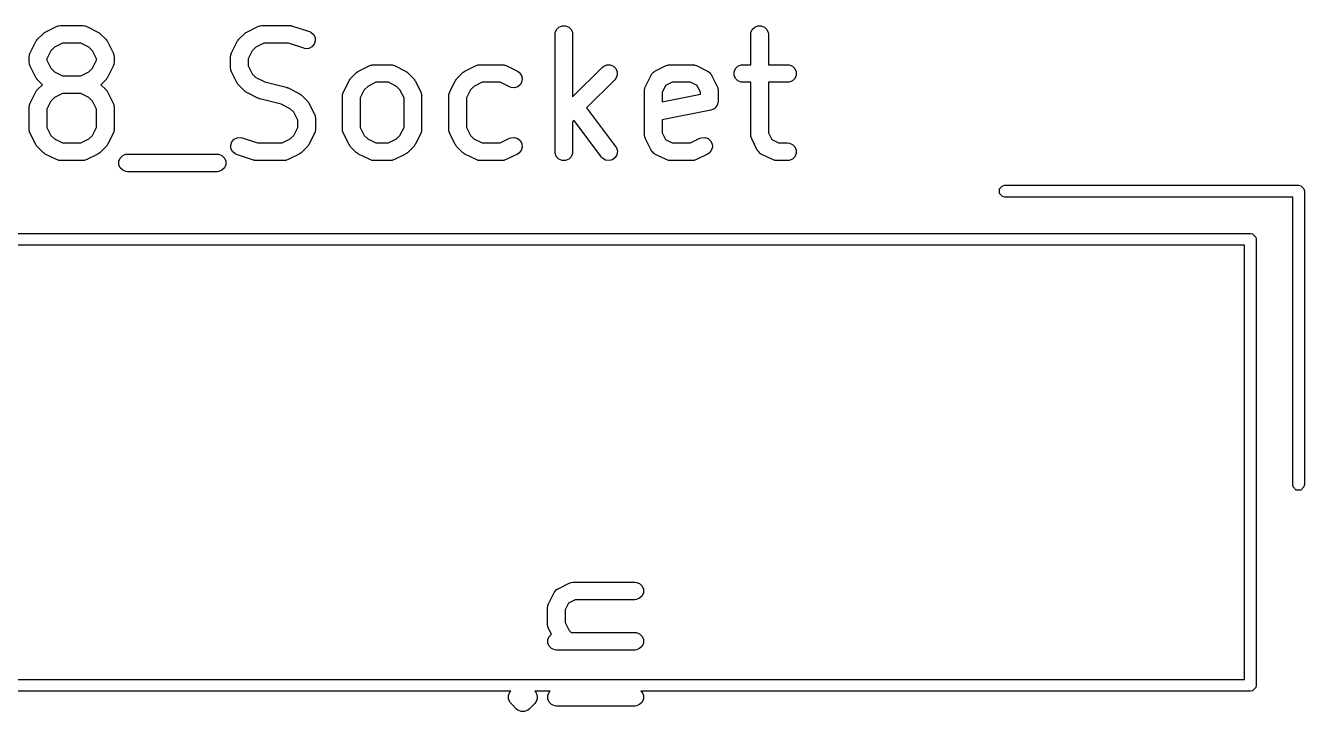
# Model space of a CAD drawing. Header units: millimetres. Extents: x 73 to 176, y -160 to -92.
# Drawn here: x 162.03 to 172.91, y -98.95 to -93.11 of the extents above; entities that cross this region are included whole.
import ezdxf

# ---------------------------------------------------------------- set-up
doc = ezdxf.new("R2010")
doc.units = ezdxf.units.MM
doc.layers.add('F.Fab', color=9, linetype='CONTINUOUS', true_color=0xafafaf)

msp = doc.modelspace()

# ---------------------------------------------------------------- linework, layer by layer
at = {"layer": 'F.Fab', "linetype": 'CONTINUOUS'}
for p, q in [((162.127602, -93.230357), (162.175221, -93.182738)), ((162.175221, -93.182738), (162.18097, -93.178019)), ((162.18097, -93.178019), (162.18227, -93.176521)), ((162.18227, -93.176521), (162.184529, -93.175099)), ((162.184529, -93.175099), (162.186586, -93.173411)), ((162.186586, -93.173411), (162.188413, -93.172653)), ((162.188413, -93.172653), (162.194713, -93.168689)), ((162.194713, -93.168689), (162.289951, -93.12107)), ((162.289951, -93.12107), (162.303682, -93.115815)), ((162.303682, -93.115815), (162.306371, -93.115623)), ((162.306371, -93.115623), (162.30886, -93.114593)), ((162.30886, -93.114593), (162.323492, -93.113152)), ((162.323492, -93.113152), (162.513968, -93.113152)), ((162.513968, -93.113152), (162.5286, -93.114593)), ((162.5286, -93.114593), (162.531089, -93.115624)), ((162.531089, -93.115624), (162.533777, -93.115815)), ((162.533777, -93.115815), (162.547509, -93.12107)), ((162.547509, -93.12107), (162.642747, -93.168689)), ((162.642747, -93.168689), (162.649046, -93.172653)), ((162.649046, -93.172653), (162.650874, -93.173411)), ((162.650874, -93.173411), (162.65293, -93.175099)), ((162.65293, -93.175099), (162.65519, -93.176521)), ((162.65519, -93.176521), (162.656489, -93.178019)), ((162.656489, -93.178019), (162.662239, -93.182738)), ((162.662239, -93.182738), (162.709858, -93.230357)), ((163.841888, -93.230357), (163.889507, -93.182738)), ((163.889507, -93.182738), (163.895256, -93.178019)), ((163.895256, -93.178019), (163.896556, -93.176521)), ((163.896556, -93.176521), (163.898815, -93.175099)), ((163.898815, -93.175099), (163.900872, -93.173411)), ((163.900872, -93.173411), (163.902699, -93.172653)), ((163.902699, -93.172653), (163.908999, -93.168689)), ((163.908999, -93.168689), (164.004237, -93.12107)), ((164.004237, -93.12107), (164.017968, -93.115815)), ((164.017968, -93.115815), (164.020657, -93.115623)), ((164.020657, -93.115623), (164.023146, -93.114593)), ((164.023146, -93.114593), (164.037778, -93.113152)), ((164.037778, -93.113152), (164.275873, -93.113152)), ((164.275873, -93.113152), (164.283278, -93.113881)), ((164.283278, -93.113881), (164.285253, -93.113741)), ((164.285253, -93.113741), (164.28785, -93.114331)), ((164.28785, -93.114331), (164.290505, -93.114593)), ((164.290505, -93.114593), (164.292336, -93.115351)), ((164.292336, -93.115351), (164.29959, -93.117001)), ((164.29959, -93.117001), (164.442447, -93.16462)), ((164.442447, -93.16462), (164.455872, -93.170614)), ((164.455872, -93.170614), (164.477979, -93.189788)), ((164.477979, -93.189788), (164.491066, -93.215961)), ((166.534207, -93.188152), (166.535648, -93.17352)), ((166.534207, -94.188152), (166.534207, -93.188152)), ((166.535648, -93.17352), (166.546847, -93.146484)), ((166.546847, -93.146484), (166.567539, -93.125792)), ((166.567539, -93.125792), (166.594575, -93.114593)), ((166.594575, -93.114593), (166.623839, -93.114593)), ((166.623839, -93.114593), (166.650875, -93.125792)), ((166.650875, -93.125792), (166.671567, -93.146484)), ((166.671567, -93.146484), (166.682766, -93.17352)), ((166.682766, -93.17352), (166.684207, -93.188152)), ((166.684207, -93.188152), (166.684207, -93.721371)), ((168.200874, -93.188152), (168.202315, -93.17352)), ((168.200874, -93.446485), (168.200874, -93.188152)), ((168.202315, -93.17352), (168.213514, -93.146484)), ((168.213514, -93.146484), (168.234206, -93.125792)), ((168.234206, -93.125792), (168.261242, -93.114593)), ((168.261242, -93.114593), (168.290506, -93.114593)), ((168.290506, -93.114593), (168.317542, -93.125792)), ((168.317542, -93.125792), (168.338234, -93.146484)), ((168.338234, -93.146484), (168.349433, -93.17352)), ((168.349433, -93.17352), (168.350874, -93.188152)), ((168.350874, -93.188152), (168.350874, -93.446485)), ((162.065934, -93.345087), (162.113553, -93.249849)), ((162.113553, -93.249849), (162.117517, -93.243549)), ((162.117517, -93.243549), (162.118275, -93.241722)), ((162.118275, -93.241722), (162.119963, -93.239665)), ((162.119963, -93.239665), (162.121385, -93.237406)), ((162.121385, -93.237406), (162.122883, -93.236106)), ((162.122883, -93.236106), (162.127602, -93.230357)), ((162.272681, -93.29741), (162.242274, -93.327817)), ((162.341197, -93.263152), (162.272681, -93.29741)), ((162.496263, -93.263152), (162.341197, -93.263152)), ((162.564779, -93.29741), (162.496263, -93.263152)), ((162.595186, -93.327817), (162.564779, -93.29741)), ((162.709858, -93.230357), (162.714576, -93.236106)), ((162.714576, -93.236106), (162.716075, -93.237406)), ((162.716075, -93.237406), (162.717496, -93.239665)), ((162.717496, -93.239665), (162.719185, -93.241722)), ((162.719185, -93.241722), (162.719942, -93.243549)), ((162.719942, -93.243549), (162.723907, -93.249849)), ((162.723907, -93.249849), (162.771526, -93.345087)), ((163.78022, -93.345087), (163.827839, -93.249849)), ((163.827839, -93.249849), (163.831803, -93.243549)), ((163.831803, -93.243549), (163.832561, -93.241722)), ((163.832561, -93.241722), (163.834249, -93.239665)), ((163.834249, -93.239665), (163.835671, -93.237406)), ((163.835671, -93.237406), (163.837169, -93.236106)), ((163.837169, -93.236106), (163.841888, -93.230357)), ((163.986967, -93.29741), (163.95656, -93.327817)), ((164.055483, -93.263152), (163.986967, -93.29741)), ((164.263703, -93.263152), (164.055483, -93.263152)), ((164.395012, -93.306922), (164.263703, -93.263152)), ((164.409349, -93.310182), (164.395012, -93.306922)), ((164.438539, -93.308107), (164.409349, -93.310182)), ((164.464713, -93.295021), (164.438539, -93.308107)), ((164.483887, -93.272913), (164.464713, -93.295021)), ((164.493141, -93.245151), (164.483887, -93.272913)), ((164.491066, -93.215961), (164.493141, -93.245151)), ((162.058016, -93.378628), (162.059457, -93.363996)), ((162.058016, -93.426247), (162.058016, -93.378628)), ((162.059457, -93.363996), (162.060488, -93.361506)), ((162.060488, -93.361506), (162.060679, -93.358819)), ((162.060679, -93.358819), (162.065934, -93.345087)), ((162.242274, -93.327817), (162.208016, -93.396333)), ((162.208016, -93.396333), (162.208016, -93.408542)), ((162.208016, -93.408542), (162.242274, -93.477058)), ((162.629444, -93.396333), (162.595186, -93.327817)), ((162.595186, -93.477058), (162.629444, -93.408542)), ((162.629444, -93.408542), (162.629444, -93.396333)), ((162.771526, -93.345087), (162.776781, -93.358818)), ((162.776781, -93.358818), (162.776972, -93.361507)), ((162.776972, -93.361507), (162.778003, -93.363996)), ((162.778003, -93.363996), (162.779444, -93.378628)), ((162.779444, -93.378628), (162.779444, -93.426247)), ((163.772302, -93.378628), (163.773743, -93.363996)), ((163.772302, -93.473866), (163.772302, -93.378628)), ((163.773743, -93.363996), (163.774774, -93.361506)), ((163.774774, -93.361506), (163.774965, -93.358819)), ((163.774965, -93.358819), (163.78022, -93.345087)), ((163.95656, -93.327817), (163.922302, -93.396333)), ((163.922302, -93.396333), (163.922302, -93.456161)), ((162.059457, -93.440879), (162.058016, -93.426247)), ((162.060488, -93.443368), (162.059457, -93.440879)), ((162.060679, -93.446056), (162.060488, -93.443368)), ((162.065934, -93.459788), (162.060679, -93.446056)), ((162.113553, -93.555026), (162.065934, -93.459788)), ((162.242274, -93.477058), (162.272681, -93.507465)), ((162.272681, -93.507465), (162.341197, -93.541723)), ((162.496263, -93.541723), (162.564779, -93.507465)), ((162.564779, -93.507465), (162.595186, -93.477058)), ((162.771526, -93.459788), (162.723907, -93.555026)), ((162.776781, -93.446057), (162.771526, -93.459788)), ((162.776972, -93.443367), (162.776781, -93.446057)), ((162.778003, -93.440879), (162.776972, -93.443367)), ((162.779444, -93.426247), (162.778003, -93.440879)), ((163.773743, -93.488498), (163.772302, -93.473866)), ((163.774774, -93.490987), (163.773743, -93.488498)), ((163.774965, -93.493675), (163.774774, -93.490987)), ((163.78022, -93.507407), (163.774965, -93.493675)), ((163.827839, -93.602645), (163.78022, -93.507407)), ((163.922302, -93.456161), (163.95656, -93.524677)), ((163.95656, -93.524677), (163.986967, -93.555084)), ((164.794269, -93.56369), (164.841888, -93.516071)), ((164.841888, -93.516071), (164.847637, -93.511352)), ((164.847637, -93.511352), (164.848937, -93.509854)), ((164.848937, -93.509854), (164.851196, -93.508432)), ((164.851196, -93.508432), (164.853253, -93.506744)), ((164.853253, -93.506744), (164.85508, -93.505986)), ((164.85508, -93.505986), (164.86138, -93.502022)), ((164.86138, -93.502022), (164.956618, -93.454403)), ((164.956618, -93.454403), (164.970349, -93.449148)), ((164.970349, -93.449148), (164.973038, -93.448956)), ((164.973038, -93.448956), (164.975527, -93.447926)), ((164.975527, -93.447926), (164.990159, -93.446485)), ((164.990159, -93.446485), (165.133016, -93.446485)), ((165.133016, -93.446485), (165.147648, -93.447926)), ((165.147648, -93.447926), (165.150137, -93.448957)), ((165.150137, -93.448957), (165.152825, -93.449148)), ((165.152825, -93.449148), (165.166557, -93.454403)), ((165.166557, -93.454403), (165.261795, -93.502022)), ((165.261795, -93.502022), (165.268094, -93.505986)), ((165.268094, -93.505986), (165.269922, -93.506744)), ((165.269922, -93.506744), (165.271978, -93.508432)), ((165.271978, -93.508432), (165.274238, -93.509854)), ((165.274238, -93.509854), (165.275537, -93.511352)), ((165.275537, -93.511352), (165.281287, -93.516071)), ((165.281287, -93.516071), (165.328906, -93.56369)), ((165.699031, -93.56369), (165.74665, -93.516071)), ((165.74665, -93.516071), (165.752399, -93.511352)), ((165.752399, -93.511352), (165.753699, -93.509854)), ((165.753699, -93.509854), (165.755958, -93.508432)), ((165.755958, -93.508432), (165.758015, -93.506744)), ((165.758015, -93.506744), (165.759842, -93.505986)), ((165.759842, -93.505986), (165.766142, -93.502022)), ((165.766142, -93.502022), (165.86138, -93.454403)), ((165.86138, -93.454403), (165.875111, -93.449148)), ((165.875111, -93.449148), (165.8778, -93.448956)), ((165.8778, -93.448956), (165.880289, -93.447926)), ((165.880289, -93.447926), (165.894921, -93.446485)), ((165.894921, -93.446485), (166.085397, -93.446485)), ((166.085397, -93.446485), (166.100029, -93.447926)), ((166.100029, -93.447926), (166.102518, -93.448957)), ((166.102518, -93.448957), (166.105206, -93.449148)), ((166.105206, -93.449148), (166.118938, -93.454403)), ((166.118938, -93.454403), (166.214176, -93.502022)), ((166.214176, -93.502022), (166.226619, -93.509854)), ((166.226619, -93.509854), (166.245792, -93.531962)), ((166.684207, -93.721371), (166.937126, -93.468452)), ((166.937126, -93.468452), (166.948491, -93.459125)), ((166.948491, -93.459125), (166.975527, -93.447926)), ((166.975527, -93.447926), (167.00479, -93.447926)), ((167.00479, -93.447926), (167.031826, -93.459125)), ((167.031826, -93.459125), (167.052519, -93.479818)), ((167.052519, -93.479818), (167.063718, -93.506854)), ((167.063718, -93.506854), (167.063718, -93.536117)), ((167.354819, -93.530525), (167.359481, -93.52312)), ((167.359481, -93.52312), (167.366585, -93.516958)), ((167.366585, -93.516958), (167.372747, -93.509854)), ((167.372747, -93.509854), (167.380152, -93.505192)), ((167.380152, -93.505192), (167.381589, -93.503947)), ((167.381589, -93.503947), (167.382742, -93.503562)), ((167.382742, -93.503562), (167.38519, -93.502022)), ((167.38519, -93.502022), (167.480428, -93.454403)), ((167.480428, -93.454403), (167.494159, -93.449148)), ((167.494159, -93.449148), (167.496848, -93.448956)), ((167.496848, -93.448956), (167.499337, -93.447926)), ((167.499337, -93.447926), (167.513969, -93.446485)), ((167.513969, -93.446485), (167.704445, -93.446485)), ((167.704445, -93.446485), (167.719077, -93.447926)), ((167.719077, -93.447926), (167.721566, -93.448957)), ((167.721566, -93.448957), (167.724254, -93.449148)), ((167.724254, -93.449148), (167.737986, -93.454403)), ((167.737986, -93.454403), (167.833224, -93.502022)), ((167.833224, -93.502022), (167.835671, -93.503562)), ((167.835671, -93.503562), (167.836825, -93.503947)), ((167.836825, -93.503947), (167.838261, -93.505192)), ((167.838261, -93.505192), (167.845667, -93.509854)), ((167.845667, -93.509854), (167.851828, -93.516958)), ((167.851828, -93.516958), (167.858933, -93.52312)), ((167.858933, -93.52312), (167.863594, -93.530525)), ((168.059458, -93.506853), (168.070657, -93.479817)), ((168.059458, -93.536117), (168.059458, -93.506853)), ((168.070657, -93.479817), (168.091349, -93.459125)), ((168.091349, -93.459125), (168.118385, -93.447926)), ((168.118385, -93.447926), (168.133017, -93.446485)), ((168.133017, -93.446485), (168.200874, -93.446485)), ((168.350874, -93.446485), (168.513969, -93.446485)), ((168.513969, -93.446485), (168.528601, -93.447926)), ((168.528601, -93.447926), (168.555637, -93.459125)), ((168.555637, -93.459125), (168.576329, -93.479817)), ((168.576329, -93.479817), (168.587528, -93.506853)), ((168.587528, -93.506853), (168.587528, -93.536117)), ((162.117517, -93.561325), (162.113553, -93.555026)), ((162.118275, -93.563153), (162.117517, -93.561325)), ((162.119963, -93.565209), (162.118275, -93.563153)), ((162.121385, -93.567469), (162.119963, -93.565209)), ((162.122883, -93.568768), (162.121385, -93.567469)), ((162.127602, -93.574518), (162.122883, -93.568768)), ((162.169807, -93.616723), (162.127602, -93.574518)), ((162.127602, -93.658928), (162.169807, -93.616723)), ((162.341197, -93.541723), (162.496263, -93.541723)), ((162.709858, -93.574518), (162.667653, -93.616723)), ((162.667653, -93.616723), (162.709858, -93.658928)), ((162.714576, -93.568768), (162.709858, -93.574518)), ((162.716075, -93.567469), (162.714576, -93.568768)), ((162.717496, -93.565209), (162.716075, -93.567469)), ((162.719185, -93.563153), (162.717496, -93.565209)), ((162.719942, -93.561325), (162.719185, -93.563153)), ((162.723907, -93.555026), (162.719942, -93.561325)), ((163.831803, -93.608944), (163.827839, -93.602645)), ((163.832561, -93.610772), (163.831803, -93.608944)), ((163.834249, -93.612828), (163.832561, -93.610772)), ((163.835671, -93.615088), (163.834249, -93.612828)), ((163.837169, -93.616387), (163.835671, -93.615088)), ((163.841888, -93.622137), (163.837169, -93.616387)), ((163.889507, -93.669756), (163.841888, -93.622137)), ((163.986967, -93.555084), (164.063954, -93.593577)), ((164.063954, -93.593577), (164.246444, -93.6392)), ((164.732601, -93.67842), (164.78022, -93.583182)), ((164.78022, -93.583182), (164.784184, -93.576882)), ((164.784184, -93.576882), (164.784942, -93.575055)), ((164.784942, -93.575055), (164.78663, -93.572998)), ((164.78663, -93.572998), (164.788052, -93.570739)), ((164.788052, -93.570739), (164.78955, -93.569439)), ((164.78955, -93.569439), (164.794269, -93.56369)), ((164.939348, -93.630743), (164.908941, -93.66115)), ((165.007864, -93.596485), (164.939348, -93.630743)), ((165.115311, -93.596485), (165.007864, -93.596485)), ((165.183827, -93.630743), (165.115311, -93.596485)), ((165.214234, -93.66115), (165.183827, -93.630743)), ((165.328906, -93.56369), (165.333624, -93.569439)), ((165.333624, -93.569439), (165.335123, -93.570739)), ((165.335123, -93.570739), (165.336544, -93.572998)), ((165.336544, -93.572998), (165.338233, -93.575055)), ((165.338233, -93.575055), (165.33899, -93.576882)), ((165.33899, -93.576882), (165.342955, -93.583182)), ((165.342955, -93.583182), (165.390574, -93.67842)), ((165.637363, -93.67842), (165.684982, -93.583182)), ((165.684982, -93.583182), (165.688946, -93.576882)), ((165.688946, -93.576882), (165.689704, -93.575055)), ((165.689704, -93.575055), (165.691392, -93.572998)), ((165.691392, -93.572998), (165.692814, -93.570739)), ((165.692814, -93.570739), (165.694312, -93.569439)), ((165.694312, -93.569439), (165.699031, -93.56369)), ((165.84411, -93.630743), (165.813703, -93.66115)), ((165.912626, -93.596485), (165.84411, -93.630743)), ((166.067692, -93.596485), (165.912626, -93.596485)), ((166.147094, -93.636186), (166.067692, -93.596485)), ((166.217777, -93.634261), (166.190015, -93.643515)), ((166.239884, -93.615088), (166.217777, -93.634261)), ((166.252972, -93.588913), (166.239884, -93.615088)), ((166.245792, -93.531962), (166.255046, -93.559723)), ((166.255046, -93.559723), (166.252972, -93.588913)), ((167.043192, -93.574518), (166.803473, -93.814236)), ((167.052519, -93.563153), (167.043192, -93.574518)), ((167.063718, -93.536117), (167.052519, -93.563153)), ((167.298775, -93.644533), (167.30403, -93.630801)), ((167.30403, -93.630801), (167.351649, -93.535563)), ((167.351649, -93.535563), (167.353189, -93.533115)), ((167.353189, -93.533115), (167.353574, -93.531962)), ((167.353574, -93.531962), (167.354819, -93.530525)), ((167.474632, -93.625005), (167.446112, -93.682047)), ((167.531674, -93.596485), (167.474632, -93.625005)), ((167.68674, -93.596485), (167.531674, -93.596485)), ((167.743781, -93.625005), (167.68674, -93.596485)), ((167.772302, -93.682047), (167.743781, -93.625005)), ((167.863594, -93.530525), (167.86484, -93.531962)), ((167.86484, -93.531962), (167.865224, -93.533115)), ((167.865224, -93.533115), (167.866765, -93.535563)), ((167.866765, -93.535563), (167.914384, -93.630801)), ((167.914384, -93.630801), (167.919639, -93.644532)), ((168.070657, -93.563153), (168.059458, -93.536117)), ((168.091349, -93.583845), (168.070657, -93.563153)), ((168.118385, -93.595044), (168.091349, -93.583845)), ((168.133017, -93.596485), (168.118385, -93.595044)), ((168.200874, -93.596485), (168.133017, -93.596485)), ((168.200874, -94.045294), (168.200874, -93.596485)), ((168.513969, -93.596485), (168.350874, -93.596485)), ((168.350874, -93.596485), (168.350874, -94.027589)), ((168.528601, -93.595044), (168.513969, -93.596485)), ((168.555637, -93.583845), (168.528601, -93.595044)), ((168.576329, -93.563153), (168.555637, -93.583845)), ((168.587528, -93.536117), (168.576329, -93.563153)), ((162.065934, -93.773658), (162.113553, -93.67842)), ((162.113553, -93.67842), (162.117517, -93.67212)), ((162.117517, -93.67212), (162.118275, -93.670293)), ((162.118275, -93.670293), (162.119963, -93.668236)), ((162.119963, -93.668236), (162.121385, -93.665977)), ((162.121385, -93.665977), (162.122883, -93.664677)), ((162.122883, -93.664677), (162.127602, -93.658928)), ((162.272681, -93.725981), (162.242274, -93.756388)), ((162.341197, -93.691723), (162.272681, -93.725981)), ((162.496263, -93.691723), (162.341197, -93.691723)), ((162.564779, -93.725981), (162.496263, -93.691723)), ((162.595186, -93.756388), (162.564779, -93.725981)), ((162.709858, -93.658928), (162.714576, -93.664677)), ((162.714576, -93.664677), (162.716075, -93.665977)), ((162.716075, -93.665977), (162.717496, -93.668236)), ((162.717496, -93.668236), (162.719185, -93.670293)), ((162.719185, -93.670293), (162.719942, -93.67212)), ((162.719942, -93.67212), (162.723907, -93.67842)), ((162.723907, -93.67842), (162.771526, -93.773658)), ((163.895256, -93.674474), (163.889507, -93.669756)), ((163.896556, -93.675973), (163.895256, -93.674474)), ((163.898815, -93.677394), (163.896556, -93.675973)), ((163.900872, -93.679083), (163.898815, -93.677394)), ((163.902699, -93.67984), (163.900872, -93.679083)), ((163.908999, -93.683805), (163.902699, -93.67984)), ((164.004237, -93.731424), (163.908999, -93.683805)), ((164.005306, -93.731833), (164.004237, -93.731424)), ((164.005742, -93.732156), (164.005306, -93.731833)), ((164.011878, -93.734348), (164.005742, -93.732156)), ((164.017968, -93.736679), (164.011878, -93.734348)), ((164.018508, -93.736717), (164.017968, -93.736679)), ((164.019588, -93.737103), (164.018508, -93.736717)), ((164.202078, -93.782725), (164.019588, -93.737103)), ((164.246444, -93.6392), (164.247523, -93.639585)), ((164.247523, -93.639585), (164.248063, -93.639624)), ((164.248063, -93.639624), (164.254144, -93.641951)), ((164.254144, -93.641951), (164.26029, -93.644147)), ((164.26029, -93.644147), (164.260725, -93.644469)), ((164.260725, -93.644469), (164.261795, -93.644879)), ((164.261795, -93.644879), (164.357033, -93.692498)), ((164.357033, -93.692498), (164.363332, -93.696462)), ((164.363332, -93.696462), (164.36516, -93.69722)), ((164.36516, -93.69722), (164.367216, -93.698908)), ((164.367216, -93.698908), (164.369476, -93.70033)), ((164.369476, -93.70033), (164.370775, -93.701828)), ((164.370775, -93.701828), (164.376525, -93.706547)), ((164.376525, -93.706547), (164.424144, -93.754166)), ((164.724683, -93.711961), (164.726124, -93.697329)), ((164.724683, -93.997675), (164.724683, -93.711961)), ((164.726124, -93.697329), (164.727155, -93.694839)), ((164.727155, -93.694839), (164.727346, -93.692152)), ((164.727346, -93.692152), (164.732601, -93.67842)), ((164.908941, -93.66115), (164.874683, -93.729666)), ((164.874683, -93.729666), (164.874683, -93.97997)), ((165.248492, -93.729666), (165.214234, -93.66115)), ((165.248492, -93.97997), (165.248492, -93.729666)), ((165.390574, -93.67842), (165.395829, -93.692151)), ((165.395829, -93.692151), (165.39602, -93.69484)), ((165.39602, -93.69484), (165.397051, -93.697329)), ((165.397051, -93.697329), (165.398492, -93.711961)), ((165.398492, -93.711961), (165.398492, -93.997675)), ((165.629445, -93.711961), (165.630886, -93.697329)), ((165.629445, -93.997675), (165.629445, -93.711961)), ((165.630886, -93.697329), (165.631917, -93.694839)), ((165.631917, -93.694839), (165.632108, -93.692152)), ((165.632108, -93.692152), (165.637363, -93.67842)), ((165.813703, -93.66115), (165.779445, -93.729666)), ((165.779445, -93.729666), (165.779445, -93.97997)), ((166.160825, -93.641441), (166.147094, -93.636186)), ((166.190015, -93.643515), (166.160825, -93.641441)), ((167.296112, -93.664342), (167.297553, -93.64971)), ((167.296112, -94.045294), (167.296112, -93.664342)), ((167.297553, -93.64971), (167.298584, -93.64722)), ((167.298584, -93.64722), (167.298775, -93.644533)), ((167.446112, -93.682047), (167.446112, -93.763332)), ((167.446112, -93.763332), (167.772302, -93.698095)), ((167.772302, -93.698095), (167.772302, -93.682047)), ((167.919639, -93.644532), (167.91983, -93.647221)), ((167.91983, -93.647221), (167.920861, -93.64971)), ((167.920861, -93.64971), (167.922302, -93.664342)), ((167.922302, -93.664342), (167.922302, -93.75958)), ((162.058016, -93.807199), (162.059457, -93.792567)), ((162.058016, -93.997675), (162.058016, -93.807199)), ((162.059457, -93.792567), (162.060488, -93.790077)), ((162.060488, -93.790077), (162.060679, -93.78739)), ((162.060679, -93.78739), (162.065934, -93.773658)), ((162.242274, -93.756388), (162.208016, -93.824904)), ((162.208016, -93.824904), (162.208016, -93.97997)), ((162.629444, -93.824904), (162.595186, -93.756388)), ((162.629444, -93.97997), (162.629444, -93.824904)), ((162.771526, -93.773658), (162.776781, -93.787389)), ((162.776781, -93.787389), (162.776972, -93.790078)), ((162.776972, -93.790078), (162.778003, -93.792567)), ((162.778003, -93.792567), (162.779444, -93.807199)), ((162.779444, -93.807199), (162.779444, -93.997675)), ((164.279065, -93.821219), (164.202078, -93.782725)), ((164.309472, -93.851626), (164.279065, -93.821219)), ((164.34373, -93.920142), (164.309472, -93.851626)), ((164.424144, -93.754166), (164.428862, -93.759915)), ((164.428862, -93.759915), (164.430361, -93.761215)), ((164.430361, -93.761215), (164.431782, -93.763474)), ((164.431782, -93.763474), (164.433471, -93.765531)), ((164.433471, -93.765531), (164.434228, -93.767358)), ((164.434228, -93.767358), (164.438193, -93.773658)), ((164.438193, -93.773658), (164.485812, -93.868896)), ((166.803473, -93.814236), (167.050159, -94.143152)), ((167.86201, -93.833124), (167.446112, -93.916303)), ((167.876076, -93.828841), (167.86201, -93.833124)), ((167.882181, -93.824752), (167.876076, -93.828841)), ((167.88897, -93.82194), (167.882181, -93.824752)), ((167.894222, -93.816687), (167.88897, -93.82194)), ((167.90039, -93.812557), (167.894222, -93.816687)), ((167.904464, -93.806446), (167.90039, -93.812557)), ((167.909662, -93.801248), (167.904464, -93.806446)), ((167.912505, -93.794384), (167.909662, -93.801248)), ((167.916622, -93.788209), (167.912505, -93.794384)), ((167.918047, -93.781003), (167.916622, -93.788209)), ((167.920861, -93.774212), (167.918047, -93.781003)), ((167.922302, -93.75958), (167.920861, -93.774212)), ((164.34373, -93.97997), (164.34373, -93.920142)), ((164.485812, -93.868896), (164.491067, -93.882627)), ((164.491067, -93.882627), (164.491258, -93.885316)), ((164.491258, -93.885316), (164.492289, -93.887805)), ((164.492289, -93.887805), (164.49373, -93.902437)), ((164.49373, -93.902437), (164.49373, -93.997675)), ((166.69633, -93.921379), (166.684207, -93.933503)), ((166.684207, -93.933503), (166.684207, -94.188152)), ((166.930159, -94.233152), (166.69633, -93.921379)), ((167.446112, -93.916303), (167.446112, -94.027589)), ((162.059457, -94.012307), (162.058016, -93.997675)), ((162.060488, -94.014796), (162.059457, -94.012307)), ((162.060679, -94.017484), (162.060488, -94.014796)), ((162.065934, -94.031216), (162.060679, -94.017484)), ((162.113553, -94.126454), (162.065934, -94.031216)), ((162.208016, -93.97997), (162.242274, -94.048486)), ((162.242274, -94.048486), (162.272681, -94.078894)), ((162.564778, -94.078894), (162.595185, -94.048486)), ((162.595185, -94.048486), (162.629444, -93.97997)), ((162.771526, -94.031216), (162.723907, -94.126454)), ((162.776781, -94.017485), (162.771526, -94.031216)), ((162.776972, -94.014795), (162.776781, -94.017485)), ((162.778003, -94.012307), (162.776972, -94.014795)), ((162.779444, -93.997675), (162.778003, -94.012307)), ((163.801319, -94.081283), (163.827492, -94.068197)), ((163.827492, -94.068197), (163.856682, -94.066122)), ((163.856682, -94.066122), (163.871019, -94.069382)), ((163.871019, -94.069382), (164.002329, -94.113152)), ((164.279064, -94.078894), (164.309471, -94.048486)), ((164.309471, -94.048486), (164.34373, -93.97997)), ((164.485812, -94.031216), (164.438193, -94.126454)), ((164.491067, -94.017485), (164.485812, -94.031216)), ((164.491258, -94.014795), (164.491067, -94.017485)), ((164.492289, -94.012307), (164.491258, -94.014795)), ((164.49373, -93.997675), (164.492289, -94.012307)), ((164.726124, -94.012307), (164.724683, -93.997675)), ((164.727155, -94.014796), (164.726124, -94.012307)), ((164.727346, -94.017484), (164.727155, -94.014796)), ((164.732601, -94.031216), (164.727346, -94.017484)), ((164.78022, -94.126454), (164.732601, -94.031216)), ((164.874683, -93.97997), (164.908941, -94.048486)), ((164.908941, -94.048486), (164.939348, -94.078894)), ((165.183826, -94.078894), (165.214233, -94.048486)), ((165.214233, -94.048486), (165.248492, -93.97997)), ((165.390574, -94.031216), (165.342955, -94.126454)), ((165.395829, -94.017485), (165.390574, -94.031216)), ((165.39602, -94.014795), (165.395829, -94.017485)), ((165.397051, -94.012307), (165.39602, -94.014795)), ((165.398492, -93.997675), (165.397051, -94.012307)), ((165.630886, -94.012307), (165.629445, -93.997675)), ((165.631917, -94.014796), (165.630886, -94.012307)), ((165.632108, -94.017484), (165.631917, -94.014796)), ((165.637363, -94.031216), (165.632108, -94.017484)), ((165.684982, -94.126454), (165.637363, -94.031216)), ((165.779445, -93.97997), (165.813703, -94.048486)), ((165.813703, -94.048486), (165.84411, -94.078894)), ((166.147094, -94.073451), (166.160825, -94.068196)), ((166.160825, -94.068196), (166.190015, -94.066122)), ((166.190015, -94.066122), (166.217777, -94.075376)), ((167.297553, -94.059926), (167.296112, -94.045294)), ((167.298584, -94.062415), (167.297553, -94.059926)), ((167.298775, -94.065103), (167.298584, -94.062415)), ((167.30403, -94.078835), (167.298775, -94.065103)), ((167.446112, -94.027589), (167.474632, -94.084631)), ((167.766142, -94.073451), (167.779873, -94.068196)), ((167.779873, -94.068196), (167.809063, -94.066122)), ((167.809063, -94.066122), (167.836825, -94.075376)), ((168.202315, -94.059926), (168.200874, -94.045294)), ((168.203346, -94.062415), (168.202315, -94.059926)), ((168.203537, -94.065103), (168.203346, -94.062415)), ((168.208792, -94.078835), (168.203537, -94.065103)), ((168.350874, -94.027589), (168.379394, -94.084631)), ((162.117516, -94.13275), (162.113553, -94.126454)), ((162.118274, -94.13458), (162.117516, -94.13275)), ((162.119963, -94.136638), (162.118274, -94.13458)), ((162.121385, -94.138897), (162.119963, -94.136638)), ((162.122883, -94.140196), (162.121385, -94.138897)), ((162.127601, -94.145945), (162.122883, -94.140196)), ((162.17522, -94.193565), (162.127601, -94.145945)), ((162.272681, -94.078894), (162.341197, -94.113152)), ((162.341197, -94.113152), (162.496263, -94.113152)), ((162.496263, -94.113152), (162.564778, -94.078894)), ((162.709858, -94.145946), (162.66224, -94.193565)), ((162.714576, -94.140196), (162.709858, -94.145946)), ((162.716075, -94.138897), (162.714576, -94.140196)), ((162.717496, -94.136638), (162.716075, -94.138897)), ((162.719186, -94.13458), (162.717496, -94.136638)), ((162.719943, -94.13275), (162.719186, -94.13458)), ((162.723907, -94.126454), (162.719943, -94.13275)), ((163.772891, -94.131153), (163.782145, -94.10339)), ((163.774966, -94.160343), (163.772891, -94.131153)), ((163.788052, -94.186516), (163.774966, -94.160343)), ((163.782145, -94.10339), (163.801319, -94.081283)), ((164.002329, -94.113152), (164.210549, -94.113152)), ((164.210549, -94.113152), (164.279064, -94.078894)), ((164.424144, -94.145946), (164.376526, -94.193565)), ((164.428862, -94.140196), (164.424144, -94.145946)), ((164.430361, -94.138897), (164.428862, -94.140196)), ((164.431782, -94.136638), (164.430361, -94.138897)), ((164.433472, -94.13458), (164.431782, -94.136638)), ((164.434229, -94.13275), (164.433472, -94.13458)), ((164.438193, -94.126454), (164.434229, -94.13275)), ((164.784183, -94.13275), (164.78022, -94.126454)), ((164.784941, -94.13458), (164.784183, -94.13275)), ((164.78663, -94.136638), (164.784941, -94.13458)), ((164.788052, -94.138897), (164.78663, -94.136638)), ((164.78955, -94.140196), (164.788052, -94.138897)), ((164.794268, -94.145945), (164.78955, -94.140196)), ((164.841887, -94.193565), (164.794268, -94.145945)), ((164.939348, -94.078894), (165.007864, -94.113152)), ((165.007864, -94.113152), (165.115311, -94.113152)), ((165.115311, -94.113152), (165.183826, -94.078894)), ((165.328906, -94.145946), (165.281288, -94.193565)), ((165.333624, -94.140196), (165.328906, -94.145946)), ((165.335123, -94.138897), (165.333624, -94.140196)), ((165.336544, -94.136638), (165.335123, -94.138897)), ((165.338234, -94.13458), (165.336544, -94.136638)), ((165.338991, -94.13275), (165.338234, -94.13458)), ((165.342955, -94.126454), (165.338991, -94.13275)), ((165.688945, -94.13275), (165.684982, -94.126454)), ((165.689703, -94.13458), (165.688945, -94.13275)), ((165.691392, -94.136638), (165.689703, -94.13458)), ((165.692814, -94.138897), (165.691392, -94.136638)), ((165.694312, -94.140196), (165.692814, -94.138897)), ((165.69903, -94.145945), (165.694312, -94.140196)), ((165.746649, -94.193565), (165.69903, -94.145945)), ((165.84411, -94.078894), (165.912626, -94.113152)), ((165.912626, -94.113152), (166.067692, -94.113152)), ((166.067692, -94.113152), (166.147094, -94.073451)), ((166.217777, -94.075376), (166.239884, -94.094549)), ((166.245792, -94.177675), (166.226619, -94.199783)), ((166.239884, -94.094549), (166.252972, -94.120724)), ((166.255046, -94.149914), (166.245792, -94.177675)), ((166.252972, -94.120724), (166.255046, -94.149914)), ((167.050159, -94.143152), (167.057786, -94.155722)), ((167.057786, -94.155722), (167.065048, -94.184071)), ((167.351649, -94.174074), (167.30403, -94.078835)), ((167.353189, -94.17652), (167.351649, -94.174074)), ((167.353574, -94.177675), (167.353189, -94.17652)), ((167.35482, -94.179112), (167.353574, -94.177675)), ((167.359481, -94.186516), (167.35482, -94.179112)), ((167.474632, -94.084631), (167.531674, -94.113152)), ((167.531674, -94.113152), (167.68674, -94.113152)), ((167.68674, -94.113152), (167.766142, -94.073451)), ((167.836825, -94.075376), (167.858932, -94.094549)), ((167.86484, -94.177675), (167.845667, -94.199783)), ((167.858932, -94.094549), (167.87202, -94.120724)), ((167.874094, -94.149914), (167.86484, -94.177675)), ((167.87202, -94.120724), (167.874094, -94.149914)), ((168.256411, -94.174074), (168.208792, -94.078835)), ((168.257951, -94.17652), (168.256411, -94.174074)), ((168.258336, -94.177675), (168.257951, -94.17652)), ((168.259582, -94.179112), (168.258336, -94.177675)), ((168.264243, -94.186516), (168.259582, -94.179112)), ((168.379394, -94.084631), (168.436436, -94.113152)), ((168.436436, -94.113152), (168.513969, -94.113152)), ((168.513969, -94.113152), (168.528601, -94.114593)), ((168.528601, -94.114593), (168.555637, -94.125792)), ((168.555637, -94.125792), (168.576329, -94.146484)), ((168.576329, -94.146484), (168.587528, -94.17352)), ((168.587528, -94.17352), (168.587528, -94.202784)), ((162.180969, -94.198283), (162.17522, -94.193565)), ((162.18227, -94.199783), (162.180969, -94.198283)), ((162.184529, -94.201205), (162.18227, -94.199783)), ((162.186586, -94.202893), (162.184529, -94.201205)), ((162.188413, -94.20365), (162.186586, -94.202893)), ((162.194713, -94.207615), (162.188413, -94.20365)), ((162.289951, -94.255234), (162.194713, -94.207615)), ((162.303682, -94.260489), (162.289951, -94.255234)), ((162.306371, -94.26068), (162.303682, -94.260489)), ((162.30886, -94.261711), (162.306371, -94.26068)), ((162.323492, -94.263152), (162.30886, -94.261711)), ((162.513968, -94.263152), (162.323492, -94.263152)), ((162.5286, -94.261711), (162.513968, -94.263152)), ((162.531089, -94.260679), (162.5286, -94.261711)), ((162.533777, -94.260489), (162.531089, -94.260679)), ((162.547509, -94.255234), (162.533777, -94.260489)), ((162.642747, -94.207615), (162.547509, -94.255234)), ((162.649046, -94.20365), (162.642747, -94.207615)), ((162.650874, -94.202893), (162.649046, -94.20365)), ((162.65293, -94.201205), (162.650874, -94.202893)), ((162.65519, -94.199783), (162.65293, -94.201205)), ((162.65649, -94.198283), (162.65519, -94.199783)), ((162.66224, -94.193565), (162.65649, -94.198283)), ((162.821362, -94.268758), (162.832561, -94.241722)), ((162.821362, -94.298022), (162.821362, -94.268758)), ((162.832561, -94.241722), (162.853253, -94.22103)), ((162.853253, -94.22103), (162.880289, -94.209831)), ((162.880289, -94.209831), (162.894921, -94.20839)), ((162.894921, -94.20839), (163.656825, -94.20839)), ((163.656825, -94.20839), (163.671457, -94.209831)), ((163.671457, -94.209831), (163.698493, -94.22103)), ((163.698493, -94.22103), (163.719185, -94.241722)), ((163.719185, -94.241722), (163.730384, -94.268758)), ((163.730384, -94.268758), (163.730384, -94.298022)), ((163.810159, -94.20569), (163.788052, -94.186516)), ((163.823585, -94.211684), (163.810159, -94.20569)), ((163.966441, -94.259303), (163.823585, -94.211684)), ((163.973696, -94.260952), (163.966441, -94.259303)), ((163.975527, -94.261711), (163.973696, -94.260952)), ((163.97818, -94.261972), (163.975527, -94.261711)), ((163.980778, -94.262563), (163.97818, -94.261972)), ((163.982752, -94.262422), (163.980778, -94.262563)), ((163.990159, -94.263152), (163.982752, -94.262422)), ((164.228254, -94.263152), (163.990159, -94.263152)), ((164.242886, -94.261711), (164.228254, -94.263152)), ((164.245375, -94.260679), (164.242886, -94.261711)), ((164.248063, -94.260489), (164.245375, -94.260679)), ((164.261795, -94.255234), (164.248063, -94.260489)), ((164.357033, -94.207615), (164.261795, -94.255234)), ((164.363332, -94.20365), (164.357033, -94.207615)), ((164.36516, -94.202893), (164.363332, -94.20365)), ((164.367216, -94.201205), (164.36516, -94.202893)), ((164.369476, -94.199783), (164.367216, -94.201205)), ((164.370776, -94.198283), (164.369476, -94.199783)), ((164.376526, -94.193565), (164.370776, -94.198283)), ((164.847636, -94.198283), (164.841887, -94.193565)), ((164.848937, -94.199783), (164.847636, -94.198283)), ((164.851196, -94.201205), (164.848937, -94.199783)), ((164.853253, -94.202893), (164.851196, -94.201205)), ((164.85508, -94.20365), (164.853253, -94.202893)), ((164.86138, -94.207615), (164.85508, -94.20365)), ((164.956618, -94.255234), (164.86138, -94.207615)), ((164.970349, -94.260489), (164.956618, -94.255234)), ((164.973038, -94.26068), (164.970349, -94.260489)), ((164.975527, -94.261711), (164.973038, -94.26068)), ((164.990159, -94.263152), (164.975527, -94.261711)), ((165.133016, -94.263152), (164.990159, -94.263152)), ((165.147648, -94.261711), (165.133016, -94.263152)), ((165.150137, -94.260679), (165.147648, -94.261711)), ((165.152825, -94.260489), (165.150137, -94.260679)), ((165.166557, -94.255234), (165.152825, -94.260489)), ((165.261795, -94.207615), (165.166557, -94.255234)), ((165.268094, -94.20365), (165.261795, -94.207615)), ((165.269922, -94.202893), (165.268094, -94.20365)), ((165.271978, -94.201205), (165.269922, -94.202893)), ((165.274238, -94.199783), (165.271978, -94.201205)), ((165.275538, -94.198283), (165.274238, -94.199783)), ((165.281288, -94.193565), (165.275538, -94.198283)), ((165.752398, -94.198283), (165.746649, -94.193565)), ((165.753699, -94.199783), (165.752398, -94.198283)), ((165.755958, -94.201205), (165.753699, -94.199783)), ((165.758015, -94.202893), (165.755958, -94.201205)), ((165.759842, -94.20365), (165.758015, -94.202893)), ((165.766142, -94.207615), (165.759842, -94.20365)), ((165.86138, -94.255234), (165.766142, -94.207615)), ((165.875111, -94.260489), (165.86138, -94.255234)), ((165.8778, -94.26068), (165.875111, -94.260489)), ((165.880289, -94.261711), (165.8778, -94.26068)), ((165.894921, -94.263152), (165.880289, -94.261711)), ((166.085397, -94.263152), (165.894921, -94.263152)), ((166.100029, -94.261711), (166.085397, -94.263152)), ((166.102518, -94.260679), (166.100029, -94.261711)), ((166.105206, -94.260489), (166.102518, -94.260679)), ((166.118938, -94.255234), (166.105206, -94.260489)), ((166.214176, -94.207615), (166.118938, -94.255234)), ((166.226619, -94.199783), (166.214176, -94.207615)), ((166.535648, -94.202784), (166.534207, -94.188152)), ((166.546847, -94.22982), (166.535648, -94.202784)), ((166.567539, -94.250512), (166.546847, -94.22982)), ((166.594575, -94.261711), (166.567539, -94.250512)), ((166.623839, -94.261711), (166.594575, -94.261711)), ((166.650875, -94.250512), (166.623839, -94.261711)), ((166.671567, -94.22982), (166.650875, -94.250512)), ((166.682766, -94.202784), (166.671567, -94.22982)), ((166.684207, -94.188152), (166.682766, -94.202784)), ((166.940091, -94.243993), (166.930159, -94.233152)), ((166.965272, -94.258903), (166.940091, -94.243993)), ((166.994241, -94.263041), (166.965272, -94.258903)), ((167.022589, -94.255779), (166.994241, -94.263041)), ((167.046, -94.23822), (167.022589, -94.255779)), ((167.060909, -94.213039), (167.046, -94.23822)), ((167.065048, -94.184071), (167.060909, -94.213039)), ((167.366583, -94.192675), (167.359481, -94.186516)), ((167.372747, -94.199783), (167.366583, -94.192675)), ((167.380152, -94.204444), (167.372747, -94.199783)), ((167.381589, -94.20569), (167.380152, -94.204444)), ((167.382742, -94.206074), (167.381589, -94.20569)), ((167.38519, -94.207615), (167.382742, -94.206074)), ((167.480428, -94.255234), (167.38519, -94.207615)), ((167.494159, -94.260489), (167.480428, -94.255234)), ((167.496848, -94.26068), (167.494159, -94.260489)), ((167.499337, -94.261711), (167.496848, -94.26068)), ((167.513969, -94.263152), (167.499337, -94.261711)), ((167.704445, -94.263152), (167.513969, -94.263152)), ((167.719077, -94.261711), (167.704445, -94.263152)), ((167.721566, -94.260679), (167.719077, -94.261711)), ((167.724254, -94.260489), (167.721566, -94.260679)), ((167.737986, -94.255234), (167.724254, -94.260489)), ((167.833224, -94.207615), (167.737986, -94.255234)), ((167.845667, -94.199783), (167.833224, -94.207615)), ((168.271345, -94.192675), (168.264243, -94.186516)), ((168.277509, -94.199783), (168.271345, -94.192675)), ((168.284914, -94.204444), (168.277509, -94.199783)), ((168.286351, -94.20569), (168.284914, -94.204444)), ((168.287504, -94.206074), (168.286351, -94.20569)), ((168.289952, -94.207615), (168.287504, -94.206074)), ((168.38519, -94.255234), (168.289952, -94.207615)), ((168.398921, -94.260489), (168.38519, -94.255234)), ((168.40161, -94.26068), (168.398921, -94.260489)), ((168.404099, -94.261711), (168.40161, -94.26068)), ((168.418731, -94.263152), (168.404099, -94.261711)), ((168.513969, -94.263152), (168.418731, -94.263152)), ((168.528601, -94.261711), (168.513969, -94.263152)), ((168.555637, -94.250512), (168.528601, -94.261711)), ((168.576329, -94.22982), (168.555637, -94.250512)), ((168.587528, -94.202784), (168.576329, -94.22982)), ((162.832561, -94.325058), (162.821362, -94.298022)), ((162.853253, -94.34575), (162.832561, -94.325058)), ((162.880289, -94.356949), (162.853253, -94.34575)), ((162.894921, -94.35839), (162.880289, -94.356949)), ((163.656825, -94.35839), (162.894921, -94.35839)), ((163.671457, -94.356949), (163.656825, -94.35839)), ((163.698493, -94.34575), (163.671457, -94.356949)), ((163.719185, -94.325058), (163.698493, -94.34575)), ((163.730384, -94.298022), (163.719185, -94.325058)), ((170.318251, -94.504199), (170.345311, -94.477139)), ((170.318251, -94.542467), (170.318251, -94.504199)), ((170.345311, -94.477139), (170.364445, -94.473333)), ((170.364445, -94.473333), (172.864445, -94.473333)), ((172.864445, -94.473333), (172.883579, -94.477139)), ((172.883579, -94.477139), (172.910639, -94.504199)), ((172.910639, -94.504199), (172.914445, -94.523333)), ((170.345311, -94.569527), (170.318251, -94.542467)), ((170.364445, -94.573333), (170.345311, -94.569527)), ((172.814445, -94.573333), (170.364445, -94.573333)), ((172.814445, -97.023333), (172.814445, -94.573333)), ((172.914445, -94.523333), (172.914445, -97.023333)), ((149.954445, -94.883333), (172.454445, -94.883333)), ((172.454445, -94.883333), (172.473579, -94.887139)), ((172.473579, -94.887139), (172.500639, -94.914199)), ((172.500639, -94.914199), (172.504445, -94.933333)), ((172.504445, -94.933333), (172.504445, -98.733333)), ((172.404445, -94.983333), (150.004445, -94.983333)), ((172.404445, -98.683333), (172.404445, -94.983333)), ((172.818251, -97.042467), (172.814445, -97.023333)), ((172.845311, -97.069527), (172.818251, -97.042467)), ((172.883579, -97.069527), (172.845311, -97.069527)), ((172.910639, -97.042467), (172.883579, -97.069527)), ((172.914445, -97.023333), (172.910639, -97.042467)), ((166.560008, -97.909584), (166.655246, -97.861965)), ((166.655246, -97.861965), (166.668977, -97.85671)), ((166.668977, -97.85671), (166.671666, -97.856518)), ((166.671666, -97.856518), (166.674155, -97.855488)), ((166.674155, -97.855488), (166.688787, -97.854047)), ((166.688787, -97.854047), (167.212597, -97.854047)), ((167.212597, -97.854047), (167.227229, -97.855488)), ((167.227229, -97.855488), (167.254265, -97.866687)), ((167.254265, -97.866687), (167.274957, -97.887379)), ((166.478848, -98.038363), (166.526467, -97.943125)), ((166.526467, -97.943125), (166.528007, -97.940677)), ((166.528007, -97.940677), (166.528392, -97.939524)), ((166.528392, -97.939524), (166.529637, -97.938087)), ((166.529637, -97.938087), (166.534299, -97.930682)), ((166.534299, -97.930682), (166.541403, -97.92452)), ((166.541403, -97.92452), (166.547565, -97.917416)), ((166.547565, -97.917416), (166.55497, -97.912754)), ((166.55497, -97.912754), (166.556407, -97.911509)), ((166.556407, -97.911509), (166.55756, -97.911124)), ((166.55756, -97.911124), (166.560008, -97.909584)), ((167.274957, -97.970715), (167.254265, -97.991407)), ((167.274957, -97.887379), (167.286156, -97.914415)), ((167.286156, -97.943679), (167.274957, -97.970715)), ((167.286156, -97.914415), (167.286156, -97.943679)), ((166.47093, -98.071904), (166.472371, -98.057272)), ((166.47093, -98.214761), (166.47093, -98.071904)), ((166.472371, -98.057272), (166.473402, -98.054782)), ((166.473402, -98.054782), (166.473593, -98.052095)), ((166.473593, -98.052095), (166.478848, -98.038363)), ((166.64945, -98.032567), (166.62093, -98.089609)), ((166.62093, -98.089609), (166.62093, -98.197056)), ((166.706492, -98.004047), (166.64945, -98.032567)), ((167.212597, -98.004047), (166.706492, -98.004047)), ((167.227229, -98.002606), (167.212597, -98.004047)), ((167.254265, -97.991407), (167.227229, -98.002606)), ((166.62093, -98.197056), (166.655188, -98.265572)), ((166.472371, -98.229393), (166.47093, -98.214761)), ((166.473402, -98.231882), (166.472371, -98.229393)), ((166.472371, -98.342986), (166.48357, -98.31595)), ((166.473593, -98.23457), (166.473402, -98.231882)), ((166.478848, -98.248302), (166.473593, -98.23457)), ((166.502971, -98.296548), (166.478848, -98.248302)), ((166.48357, -98.31595), (166.502971, -98.296548)), ((166.655188, -98.265572), (166.672234, -98.282618)), ((166.672234, -98.282618), (167.212597, -98.282618)), ((167.212597, -98.282618), (167.227229, -98.284059)), ((167.227229, -98.284059), (167.254265, -98.295258)), ((167.254265, -98.295258), (167.274957, -98.31595)), ((167.274957, -98.31595), (167.286156, -98.342986)), ((166.472371, -98.37225), (166.472371, -98.342986)), ((166.48357, -98.399286), (166.472371, -98.37225)), ((166.504262, -98.419978), (166.48357, -98.399286)), ((166.531298, -98.431177), (166.504262, -98.419978)), ((167.254265, -98.419978), (167.227229, -98.431177)), ((167.274957, -98.399286), (167.254265, -98.419978)), ((167.286156, -98.37225), (167.274957, -98.399286)), ((167.286156, -98.342986), (167.286156, -98.37225)), ((166.54593, -98.432618), (166.531298, -98.431177)), ((167.212597, -98.432618), (166.54593, -98.432618)), ((167.227229, -98.431177), (167.212597, -98.432618)), ((150.004445, -98.683333), (172.404445, -98.683333)), ((172.500639, -98.752467), (172.473579, -98.779527)), ((172.504445, -98.733333), (172.500639, -98.752467)), ((166.157465, -98.783333), (161.878372, -98.783333)), ((166.139038, -98.819177), (166.150237, -98.79214)), ((166.139038, -98.848439), (166.139038, -98.819177)), ((166.150237, -98.875476), (166.139038, -98.848439)), ((166.150237, -98.79214), (166.157465, -98.783333)), ((166.492377, -98.783333), (166.362967, -98.783333)), ((166.362967, -98.783333), (166.370195, -98.79214)), ((166.370195, -98.79214), (166.373791, -98.800821)), ((166.381394, -98.84844), (166.370195, -98.875476)), ((166.373791, -98.800821), (166.381394, -98.819177)), ((166.381394, -98.819177), (166.381394, -98.84844)), ((166.472371, -98.819176), (166.48357, -98.79214)), ((166.472371, -98.84844), (166.472371, -98.819176)), ((166.48357, -98.875476), (166.472371, -98.84844)), ((166.48357, -98.79214), (166.492377, -98.783333)), ((172.454445, -98.783333), (167.26615, -98.783333)), ((167.26615, -98.783333), (167.274957, -98.79214)), ((167.274957, -98.79214), (167.286156, -98.819176)), ((167.286156, -98.84844), (167.274957, -98.875476)), ((167.286156, -98.819176), (167.286156, -98.84844)), ((172.473579, -98.779527), (172.454445, -98.783333)), ((166.159564, -98.886841), (166.150237, -98.875476)), ((166.207183, -98.93446), (166.159564, -98.886841)), ((166.218548, -98.943787), (166.207183, -98.93446)), ((166.245584, -98.954986), (166.218548, -98.943787)), ((166.245585, -98.954986), (166.245584, -98.954986)), ((166.274847, -98.954986), (166.245585, -98.954986)), ((166.301884, -98.943787), (166.274847, -98.954986)), ((166.313249, -98.93446), (166.301884, -98.943787)), ((166.360868, -98.886841), (166.313249, -98.93446)), ((166.370195, -98.875476), (166.360868, -98.886841)), ((166.504262, -98.896168), (166.48357, -98.875476)), ((166.531298, -98.907367), (166.504262, -98.896168)), ((166.54593, -98.908808), (166.531298, -98.907367)), ((167.212597, -98.908808), (166.54593, -98.908808)), ((167.227229, -98.907367), (167.212597, -98.908808)), ((167.254265, -98.896168), (167.227229, -98.907367)), ((167.274957, -98.875476), (167.254265, -98.896168))]:
    msp.add_line(p, q, dxfattribs=at)

doc.saveas('drawing.dxf')
